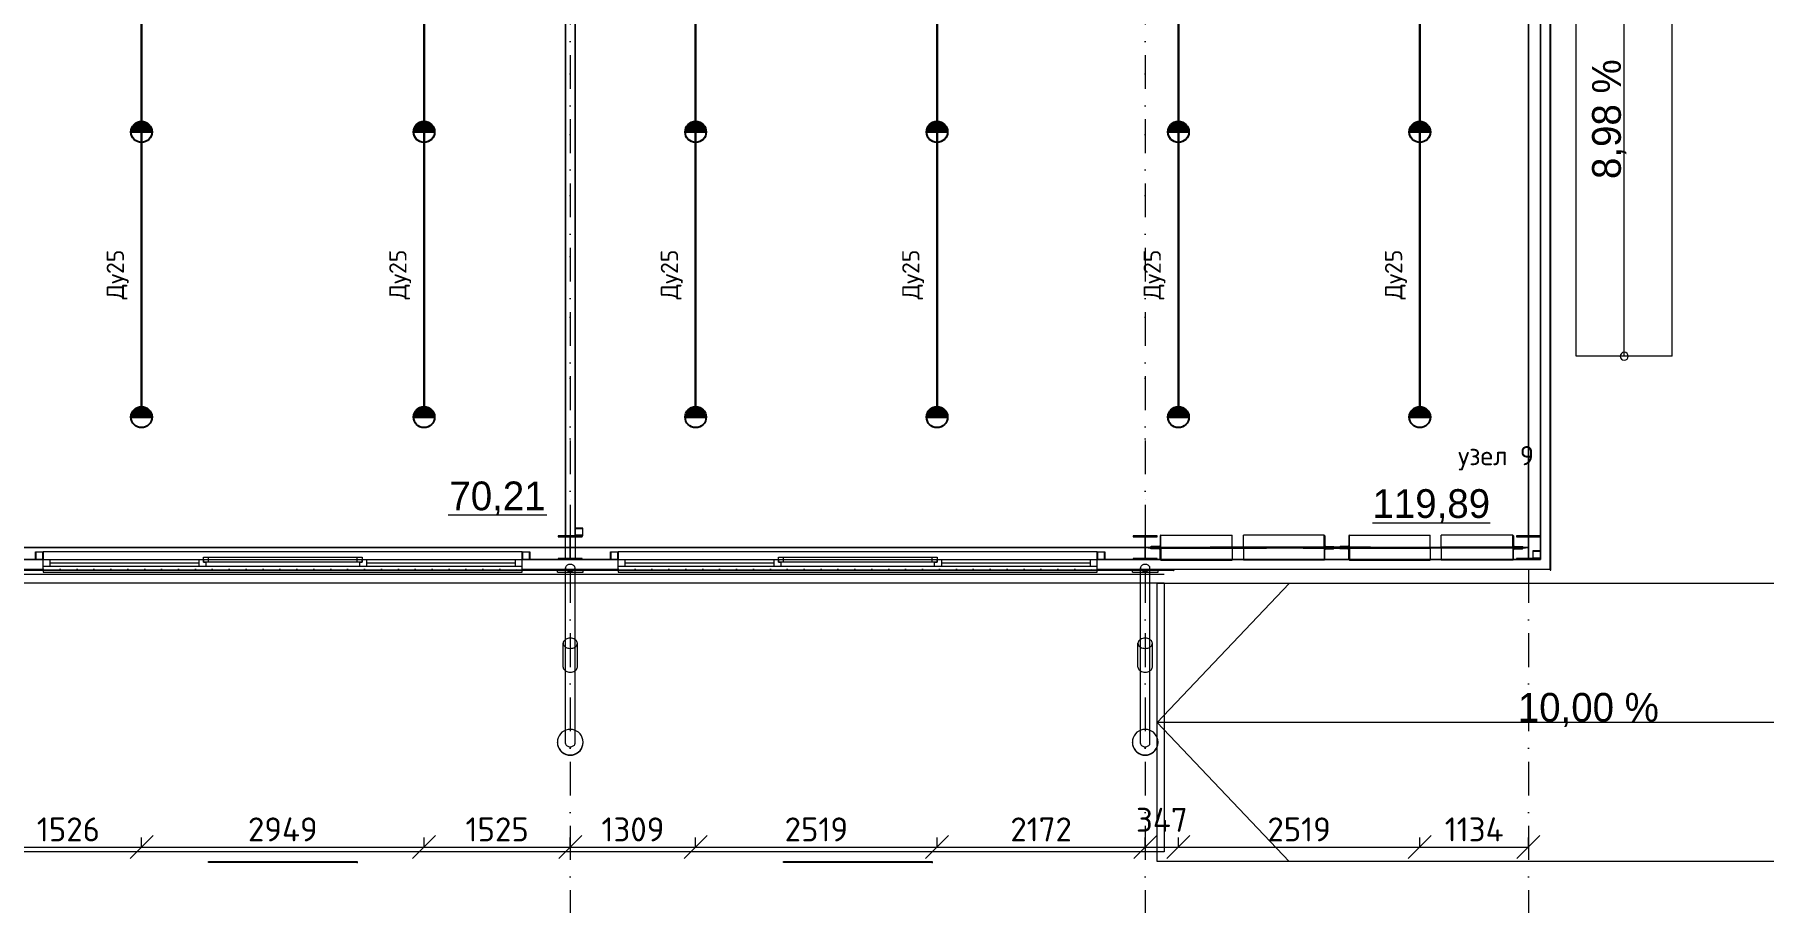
# Model space of a CAD drawing. Header units: millimetres. Extents: x 0 to 2118900, y -20000 to 84100.
# Drawn here: x 890410 to 908452, y 20298 to 29354 of the extents above; entities that cross this region are included whole.
import ezdxf
from ezdxf.enums import TextEntityAlignment as Align

# ---------------------------------------------------------------- set-up
doc = ezdxf.new("R2010")
doc.units = ezdxf.units.MM
for name, pattern in [('Dot & Dashed', [670.277762, 352.777767, -176.388884, 0, -141.111112]), ('Крупный пунктир', [634.99999, 0, -634.99999]), ('Пунктирная', [176.388884, 0, -176.388884])]:
    doc.linetypes.add(name, pattern=pattern)
for name, color, linetype, lineweight in [('АР_подоснова', 8, 'Continuous', 13), ('ПТ_В22_расп', 6, 'Continuous', 30), ('ПТ_оросители', 7, 'Continuous', 25), ('ПТ_размеры', 7, 'Continuous', 13), ('ПТ_текст', 7, 'Continuous', 18)]:
    doc.layers.add(name, color=color, linetype=linetype, lineweight=lineweight)
doc.styles.add('АР_текст_1', font='arial.ttf')
doc.styles.add('АР_текст_2', font='ARIALN.TTF')
doc.styles.add('ПТ', font='isocpeur.ttf')
doc.dimstyles.new('ПТ100', dxfattribs={"dimscale": 100, "dimtxt": 2.5, "dimasz": 1.2, "dimexe": 1, "dimexo": 0, "dimgap": 0.6, "dimtad": 1, "dimdec": 0, "dimtxsty": 'ПТ', "dimtsz": 1.2, "dimcen": 2.5, "dimclrd": 7, "dimclre": 7, "dimclrt": 7, "dimazin": 3, "dimtfac": 1, "dimtmove": 0, "dimatfit": 3, "dimlwd": 13, "dimlwe": 13, "dimarcsym": 0})

# ---------------------------------------------------------------- blocks, each defined once
blk = doc.blocks.new('Перекрытие_1101', base_point=(98125, 40125))
at = {"color": 0, "linetype": 'Continuous', "lineweight": -2, "flags": 128}
blk.add_lwpolyline([(98125, 40125), (51875, 40125), (51875, 29425), (46123, 29425), (46123, 40125), (-125, 40125), (-125, -125), (46125, -125), (46125, 10575), (51875, 10575), (51875, -125), (98125, -125)], close=True, dxfattribs=at)
blk = doc.blocks.new('Стена_420', base_point=(88000, 5875))
at = {"color": 0, "linetype": 'Continuous', "lineweight": -2, "flags": 128}
for points in [[(87950, 5875), (87950, 125)], [(88050, 5875), (87950, 5875)], [(88050, 125), (88050, 5875)], [(87950, 125), (88050, 125)]]:
    blk.add_lwpolyline(points, dxfattribs=at)
blk = doc.blocks.new('Конструктор Кровли 27')
at = {"color": 0, "linetype": 'Continuous', "lineweight": -2, "flags": 128}
blk.add_lwpolyline([(0, 46123), (0, 0), (40000, 0), (40000, 46125), (29425, 46125), (29425, 51875), (40000, 51875), (40000, 98000), (0, 98000), (0, 51875), (10575, 51875), (10575, 46123)], close=True, dxfattribs=at)
blk = doc.blocks.new('Колонна SHS ГК 271')
at = {"color": 0, "linetype": 'Continuous', "lineweight": -2}
for p, q in [((40, 40), (-40, 40)), ((-40, 40), (-40, -40)), ((-36.4, -36.4), (-36.4, 36.4)), ((-36.4, 36.4), (36.4, 36.4)), ((36.4, 36.4), (36.4, -36.4)), ((40, -40), (40, 40)), ((-40, -40), (40, -40)), ((36.4, -36.4), (-36.4, -36.4))]:
    blk.add_line(p, q, dxfattribs=at)
blk = doc.blocks.new('Труба Квадратного Сечения ГК SHS 27_30')
at = {"color": 0, "linetype": 'Continuous', "lineweight": -2}
for p, q in [((2500, 40), (0, 40)), ((0, 40), (0, 0)), ((0, 0), (0, -40)), ((5000, 40), (2500, 40)), ((5000, 0), (5000, 40)), ((5000, -40), (5000, 0)), ((0, -40), (2500, -40)), ((2500, -40), (5000, -40))]:
    blk.add_line(p, q, dxfattribs=at)
blk = doc.blocks.new('Кладовая_26_26', base_point=(84662, 6873))
at = {"color": 0, "linetype": 'Continuous', "lineweight": -2}
blk.add_line((86726, 341), (87755, 341), dxfattribs=at)
for start, end in [(0, 180), (180, 0)]:
    blk.add_arc((84558, 6893), 506, start, end, dxfattribs=at)
at = {"color": 0, "lineweight": -2, "style": 'АР_текст_1'}
for tag, p in [('ROOM_NUMBER', (84558, 6891)), ('ROOM_AREA', (87241, 540))]:
    blk.add_attdef(tag, text='', height=300, dxfattribs=at).set_placement(p, align=Align.MIDDLE_CENTER)
blk = doc.blocks.new('Кладовая_27_27', base_point=(92338, 6792))
at = {"color": 0, "linetype": 'Continuous', "lineweight": -2}
blk.add_line((96372, 260), (97600, 260), dxfattribs=at)
for start, end in [(0, 180), (180, 0)]:
    blk.add_arc((91952, 6893), 506, start, end, dxfattribs=at)
at = {"color": 0, "lineweight": -2, "style": 'АР_текст_1'}
for tag, p in [('ROOM_NUMBER', (91952, 6893)), ('ROOM_AREA', (96986, 460))]:
    blk.add_attdef(tag, text='', height=300, dxfattribs=at).set_placement(p, align=Align.MIDDLE_CENTER)
blk = doc.blocks.new('Перекрытие_1511', base_point=(95650, -4))
at = {"color": 0, "linetype": 'Continuous', "lineweight": -2, "flags": 128}
blk.add_lwpolyline([(95650, -4), (96350, -4), (96350, 4), (95650, 4)], close=True, dxfattribs=at)
blk = doc.blocks.new('Перекрытие_1611', base_point=(94030, 4))
at = {"color": 0, "linetype": 'Continuous', "lineweight": -2, "flags": 128}
blk.add_lwpolyline([(94030, 4), (94380, 4), (94380, -4), (94030, -4)], close=True, dxfattribs=at)
blk = doc.blocks.new('Перекрытие_1711', base_point=(97620, 4))
at = {"color": 0, "linetype": 'Continuous', "lineweight": -2, "flags": 128}
blk.add_lwpolyline([(97620, 4), (97970, 4), (97970, -4), (97620, -4)], close=True, dxfattribs=at)
blk = doc.blocks.new('Морф_1010')
at = {"color": 0, "linetype": 'Continuous', "lineweight": -2, "flags": 128}
for points in [[(96734, -4), (96734, 4)], [(96734, 4), (97321, 4)], [(97321, 4), (97321, -4)], [(97321, -4), (96734, -4)]]:
    blk.add_lwpolyline(points, dxfattribs=at)
blk = doc.blocks.new('Морф_1110')
at = {"color": 0, "linetype": 'Continuous', "lineweight": -2, "flags": 128}
for points in [[(95265, 4), (94679, 4)], [(94679, 4), (94679, -4)], [(95265, -4), (95265, 4)], [(94679, -4), (95265, -4)]]:
    blk.add_lwpolyline(points, dxfattribs=at)
blk = doc.blocks.new('Стена_701', base_point=(98225, 5997))
at = {"color": 0, "linetype": 'Continuous', "lineweight": -2, "flags": 128}
for points in [[(98225, 5997), (98225, -225)], [(98235, 5997), (98225, 5997)], [(98235, -225), (98235, 5997)], [(98225, -225), (98235, -225)]]:
    blk.add_lwpolyline(points, dxfattribs=at)
blk = doc.blocks.new('Стена_711', base_point=(98225, 5997))
at = {"color": 0, "linetype": 'Continuous', "lineweight": -2, "flags": 128}
for points in [[(98225, 5997), (98225, -235)], [(98235, 5997), (98225, 5997)], [(98235, -235), (98235, 5997)], [(98225, -235), (98235, -235)]]:
    blk.add_lwpolyline(points, dxfattribs=at)
blk = doc.blocks.new('Колонна Универсальная 270')
at = {"color": 0, "linetype": 'Continuous', "lineweight": -2}
for p, q in [((125, 125), (-125, 125)), ((-125, 125), (-125, 113)), ((-125, 113), (-4, 113)), ((-4, 113), (-4, -113)), ((4, -113), (4, 113)), ((4, 113), (125, 113)), ((125, 113), (125, 125)), ((-4, -113), (-125, -113)), ((-125, -113), (-125, -125)), ((-125, -125), (125, -125)), ((125, -113), (4, -113)), ((125, -125), (125, -113))]:
    blk.add_line(p, q, dxfattribs=at)
blk = doc.blocks.new('3D текст 27_5')
at = {"color": 0, "linetype": 'Continuous', "lineweight": -2}
for q in [(0, 0), (1552.06, -10)]:
    blk.add_line((1552.06, 0), q, dxfattribs=at)
at = {"color": 0, "linetype": 'Continuous', "lineweight": -2, "flags": 128}
blk.add_lwpolyline([(0, 0), (0, -10), (1552.06, -10), (1552.06, 0)], close=True, dxfattribs=at)
at = {"color": 0, "linetype": 'Continuous', "lineweight": -2}
blk.add_point((1552.06, 0), dxfattribs=at)
blk = doc.blocks.new('3D текст 27_6')
at = {"color": 0, "linetype": 'Continuous', "lineweight": -2}
for q in [(0, 0), (1550.53, -10)]:
    blk.add_line((1550.53, 0), q, dxfattribs=at)
at = {"color": 0, "linetype": 'Continuous', "lineweight": -2, "flags": 128}
blk.add_lwpolyline([(0, 0), (0, -10), (1550.53, -10), (1550.53, 0)], close=True, dxfattribs=at)
at = {"color": 0, "linetype": 'Continuous', "lineweight": -2}
blk.add_point((1550.53, 0), dxfattribs=at)
blk = doc.blocks.new('Двутавp К 26020-83 27_40')
at = {"color": 0, "linetype": 'Крупный пунктир', "lineweight": -2}
blk.add_line((0, 0), (39750, 0), dxfattribs=at)
blk = doc.blocks.new('Морф_590')
at = {"color": 0, "linetype": 'Continuous', "lineweight": -2, "flags": 128}
for points in [[(96030, 10), (96029, 5), (96029, 4)], [(96029, 4), (96132, 4)], [(96122, 16), (96115, 12), (96034, 12), (96030, 10)], [(96127, 127), (96126, 122), (96126, 25), (96122, 16)], [(96132, 129), (96131, 129), (96127, 127)], [(96132, 4), (96132, 129)], [(96132, 129), (96973, 129)], [(96132, 4), (96973, 4)], [(96973, 4), (96973, 129)]]:
    blk.add_lwpolyline(points, dxfattribs=at)
blk = doc.blocks.new('Морф_600')
at = {"color": 0, "linetype": 'Continuous', "lineweight": -2, "flags": 128}
for points in [[(97090, 4), (97090, 129)], [(97836, 129), (97090, 129)], [(97836, 4), (97090, 4)], [(97836, 129), (97838, 129), (97842, 127)], [(97836, 4), (97836, 129)], [(97944, 4), (97836, 4)], [(97842, 127), (97843, 122), (97843, 25), (97847, 16)], [(97847, 16), (97854, 12), (97938, 12), (97942, 10)], [(97942, 10), (97944, 5), (97944, 4)]]:
    blk.add_lwpolyline(points, dxfattribs=at)
blk = doc.blocks.new('Морф_611')
at = {"color": 0, "linetype": 'Continuous', "lineweight": -2, "flags": 128}
for points in [[(96029, -4), (96132, -4)], [(96030, -10), (96029, -6), (96029, -4)], [(96122, -16), (96115, -12), (96034, -12), (96030, -10)], [(96127, -127), (96126, -123), (96126, -25), (96122, -16)], [(96132, -129), (96131, -129), (96127, -127)], [(96132, -4), (96973, -4)], [(96132, -4), (96132, -129)], [(96132, -129), (96973, -129)], [(96973, -4), (96973, -129)]]:
    blk.add_lwpolyline(points, dxfattribs=at)
blk = doc.blocks.new('Морф_620')
at = {"color": 0, "linetype": 'Continuous', "lineweight": -2, "flags": 128}
for points in [[(97836, -4), (97090, -4)], [(97090, -4), (97090, -129)], [(97836, -129), (97090, -129)], [(97944, -4), (97836, -4)], [(97836, -4), (97836, -129)], [(97836, -129), (97838, -129), (97842, -127)], [(97842, -127), (97843, -123), (97843, -25), (97847, -16)], [(97847, -16), (97854, -12), (97938, -12), (97942, -10)], [(97942, -10), (97944, -6), (97944, -4)]]:
    blk.add_lwpolyline(points, dxfattribs=at)
blk = doc.blocks.new('Морф_630')
at = {"color": 0, "linetype": 'Continuous', "lineweight": -2, "flags": 128}
for points in [[(95026, 4), (95026, 129)], [(95867, 129), (95026, 129)], [(95867, 4), (95026, 4)], [(95867, 4), (95867, 129)], [(95867, 129), (95868, 129), (95872, 127)], [(95971, 4), (95867, 4)], [(95872, 127), (95874, 122), (95874, 25), (95877, 16)], [(95877, 16), (95884, 12), (95965, 12), (95969, 10)], [(95969, 10), (95971, 5), (95971, 4)]]:
    blk.add_lwpolyline(points, dxfattribs=at)
blk = doc.blocks.new('Морф_640')
at = {"color": 0, "linetype": 'Continuous', "lineweight": -2, "flags": 128}
for points in [[(94057, 10), (94056, 5), (94056, 4)], [(94056, 4), (94163, 4)], [(94153, 16), (94145, 12), (94061, 12), (94057, 10)], [(94158, 127), (94156, 122), (94156, 25), (94153, 16)], [(94163, 129), (94162, 129), (94158, 127)], [(94163, 4), (94163, 129)], [(94163, 129), (94909, 129)], [(94163, 4), (94909, 4)], [(94909, 4), (94909, 129)]]:
    blk.add_lwpolyline(points, dxfattribs=at)
blk = doc.blocks.new('Морф_650')
at = {"color": 0, "linetype": 'Continuous', "lineweight": -2, "flags": 128}
for points in [[(95867, -4), (95026, -4)], [(95026, -4), (95026, -129)], [(95867, -129), (95026, -129)], [(95867, -4), (95867, -129)], [(95971, -4), (95867, -4)], [(95867, -129), (95868, -129), (95872, -127)], [(95872, -127), (95874, -123), (95874, -25), (95877, -16)], [(95877, -16), (95884, -12), (95965, -12), (95969, -10)], [(95969, -10), (95971, -6), (95971, -4)]]:
    blk.add_lwpolyline(points, dxfattribs=at)
blk = doc.blocks.new('Морф_660')
at = {"color": 0, "linetype": 'Continuous', "lineweight": -2, "flags": 128}
for points in [[(94057, -10), (94056, -6), (94056, -4)], [(94056, -4), (94163, -4)], [(94153, -16), (94145, -12), (94061, -12), (94057, -10)], [(94158, -127), (94156, -123), (94156, -25), (94153, -16)], [(94163, -129), (94162, -129), (94158, -127)], [(94163, -4), (94909, -4)], [(94163, -4), (94163, -129)], [(94163, -129), (94909, -129)], [(94909, -4), (94909, -129)]]:
    blk.add_lwpolyline(points, dxfattribs=at)
blk = doc.blocks.new('Лист Профилированный 27')
at = {"color": 0, "linetype": 'Continuous', "lineweight": -2, "flags": 128}
blk.add_lwpolyline([(0, 200), (0, 0), (90395, 0), (90395, 200), (90395, 2610), (90395, 2809), (0, 2809), (0, 2610)], close=True, dxfattribs=at)
blk = doc.blocks.new('Горизонтальное Многостворчатое Окно 27')
at = {"color": 0, "linetype": 'Continuous', "lineweight": -2}
for p, q in [((-2500, 0), (2500, 0)), ((-2500, 0), (-2430, 0)), ((-2500, -70), (-2500, 0)), ((-2500, -70), (-2500, 0)), ((-2430, 0), (-2430, -70)), ((-2430, 0), (-873, 0)), ((-873, -70), (-873, 0)), ((-873, 0), (-838, 0)), ((-838, 0), (-828, 0)), ((-828, 25), (-778, 25)), ((-828, -25), (-828, 25)), ((-828, 0), (-828, -25)), ((-778, 25), (778, 25)), ((-778, 25), (-778, -25)), ((-778, 25), (778, 25)), ((-778, 0), (778, 0)), ((778, -25), (778, 25)), ((778, 25), (828, 25)), ((828, 25), (828, -25)), ((828, -25), (828, 0)), ((828, 0), (838, 0)), ((838, 0), (873, 0)), ((873, 0), (873, -70)), ((873, 0), (2430, 0)), ((2430, -70), (2430, 0)), ((2430, 0), (2500, 0)), ((2500, -70), (2500, 0)), ((2500, -70), (2500, 0)), ((-2430, -70), (-2500, -70)), ((-2500, -100), (-2500, -70)), ((-2500, -100), (-2500, -130)), ((-2500, -130), (2500, -130)), ((-2430, -35), (-873, -35)), ((-873, -70), (-2430, -70)), ((-838, -70), (-873, -70)), ((-803, -70), (-838, -70)), ((-828, -25), (-803, -25)), ((-778, -25), (-828, -25)), ((-803, -25), (-803, -70)), ((803, -70), (-803, -70)), ((778, -25), (-778, -25)), ((828, -25), (778, -25)), ((803, -70), (803, -25)), ((803, -25), (828, -25)), ((838, -70), (803, -70)), ((873, -70), (838, -70)), ((873, -35), (2430, -35)), ((2430, -70), (873, -70)), ((2500, -70), (2430, -70)), ((2500, -100), (2500, -70)), ((2500, -130), (2500, -100))]:
    blk.add_line(p, q, dxfattribs=at)
at = {"color": 0, "linetype": 'Пунктирная', "lineweight": -2}
blk.add_line((-2500, -100), (2500, -100), dxfattribs=at)
blk = doc.blocks.new('Стена_970', base_point=(-125, -125))
at = {"color": 0, "linetype": 'Continuous', "lineweight": -2}
for p, q in [((82500, -195), (82500, -125)), ((87500, -195), (87500, -125)), ((88500, -195), (88500, -125)), ((93500, -195), (93500, -125)), ((82500, -225), (82500, -195)), ((87500, -225), (87500, -195)), ((88500, -225), (88500, -195)), ((93500, -225), (93500, -195))]:
    blk.add_line(p, q, dxfattribs=at)
at = {"color": 0, "linetype": 'Continuous', "lineweight": -2, "flags": 128}
for points in [[(82500, -125), (81500, -125)], [(88500, -125), (87500, -125)], [(98125, -125), (93500, -125)], [(98225, -225), (98225, -125)], [(81500, -225), (82500, -225)], [(87500, -225), (88500, -225)], [(93500, -225), (98225, -225)]]:
    blk.add_lwpolyline(points, dxfattribs=at)
at = {"color": 0, "linetype": 'Continuous', "lineweight": -2, "zscale": 1000}
for p in [(85000, -125), (91000, -125)]:
    blk.add_blockref('Горизонтальное Многостворчатое Окно 27', p, dxfattribs=at)
blk = doc.blocks.new('Стена_980', base_point=(98125, 40125))
at = {"color": 0, "linetype": 'Continuous', "lineweight": -2, "flags": 128}
for points in [[(98225, -125), (98225, 40225)], [(98125, 11775), (98125, -125)]]:
    blk.add_lwpolyline(points, dxfattribs=at)
blk = doc.blocks.new('Стена_1001', base_point=(3803, -236))
at = {"color": 0, "linetype": 'Continuous', "lineweight": -2}
for p, q in [((94198, -237), (3803, -237)), ((94295, -237), (94198, -237)), ((94295, -237), (94298, -237))]:
    blk.add_line(p, q, dxfattribs=at)
at = {"color": 0, "linetype": 'Continuous', "lineweight": -2, "flags": 128}
for points in [[(94298, -236), (3803, -236)], [(3803, -276), (94198, -276)], [(94298, -236), (94298, -237)]]:
    blk.add_lwpolyline(points, dxfattribs=at)
blk = doc.blocks.new('Крыша_1', base_point=(0, 0))
at = {"color": 0, "linetype": 'Continuous', "lineweight": -2, "flags": 128}
for points in [[(98000, 40000), (98000, 0)], [(98000, 0), (51875, 0)]]:
    blk.add_lwpolyline(points, dxfattribs=at)
blk = doc.blocks.new('Стандартный Маркер Сетки_41')
at = {"color": 0, "linetype": 'Dot & Dashed', "lineweight": -2}
blk.add_line((0, 0), (55187, 0), dxfattribs=at)
at = {"color": 0, "lineweight": -2, "style": 'АР_текст_1'}
blk.add_attdef('AC_MarkerText_1', text='', height=300, rotation=90, dxfattribs=at).set_placement((55368, -69), align=Align.TOP_CENTER)
blk = doc.blocks.new('Цилиндр 27')
at = {"color": 0, "linetype": 'Continuous', "lineweight": -2}
for p, q in [((-33, 17), (-35, 9)), ((-35, 9), (-35, 0)), ((-35, 0), (-35, -9)), ((-31, 25), (-33, 17)), ((-27, 32), (-31, 25)), ((-23, 38), (-27, 32)), ((-18, 43), (-23, 38)), ((-12, 47), (-18, 43)), ((-6, 49), (-12, 47)), ((0, 50), (-6, 49)), ((0, 50), (1831, 50)), ((1798, 17), (1796, 9)), ((1796, 9), (1796, 0)), ((1796, 0), (1796, -9)), ((1801, 25), (1798, 17)), ((1804, 32), (1801, 25)), ((1809, 38), (1804, 32)), ((1814, 43), (1809, 38)), ((1819, 47), (1814, 43)), ((1825, 49), (1819, 47)), ((1831, 50), (1825, 49)), ((1837, 49), (1831, 50)), ((1843, 47), (1837, 49)), ((1849, 43), (1843, 47)), ((1854, 38), (1849, 43)), ((1858, 32), (1854, 38)), ((1862, 25), (1858, 32)), ((1865, 17), (1862, 25)), ((1866, 9), (1865, 17)), ((1867, 0), (1866, 9)), ((1866, -9), (1867, 0)), ((-35, -9), (-33, -17)), ((-33, -17), (-31, -25)), ((-31, -25), (-27, -32)), ((-27, -32), (-23, -38)), ((-23, -38), (-18, -43)), ((-18, -43), (-12, -47)), ((-12, -47), (-6, -49)), ((-6, -49), (0, -50)), ((0, -50), (1831, -50)), ((1796, -9), (1798, -17)), ((1798, -17), (1801, -25)), ((1801, -25), (1804, -32)), ((1804, -32), (1809, -38)), ((1809, -38), (1814, -43)), ((1814, -43), (1819, -47)), ((1819, -47), (1825, -49)), ((1825, -49), (1831, -50)), ((1831, -50), (1837, -49)), ((1837, -49), (1843, -47)), ((1843, -47), (1849, -43)), ((1849, -43), (1854, -38)), ((1854, -38), (1858, -32)), ((1858, -32), (1862, -25)), ((1862, -25), (1865, -17)), ((1865, -17), (1866, -9))]:
    blk.add_line(p, q, dxfattribs=at)
blk = doc.blocks.new('Цилиндр 27_2')
at = {"color": 0, "linetype": 'Continuous', "lineweight": -2}
for p, q in [((-132, 23), (-134, 0)), ((-126, 46), (-132, 23)), ((-128, 23), (-130, 0)), ((-122, 46), (-128, 23)), ((-116, 67), (-126, 46)), ((-112, 67), (-122, 46)), ((-102, 86), (-116, 67)), ((-99, 86), (-112, 67)), ((-86, 102), (-102, 86)), ((-82, 102), (-99, 86)), ((-67, 116), (-86, 102)), ((-63, 116), (-82, 102)), ((-46, 126), (-67, 116)), ((-42, 126), (-63, 116)), ((-23, 132), (-46, 126)), ((-20, 132), (-42, 126)), ((0, 134), (-23, 132)), ((3, 134), (-20, 132)), ((0, 134), (3, 134)), ((27, 132), (3, 134)), ((49, 126), (27, 132)), ((70, 116), (49, 126)), ((89, 102), (70, 116)), ((106, 86), (89, 102)), ((119, 67), (106, 86)), ((129, 46), (119, 67)), ((135, 23), (129, 46)), ((137, 0), (135, 23)), ((135, -23), (137, 0)), ((-134, 0), (-132, -23)), ((-132, -23), (-126, -46)), ((-130, 0), (-128, -23)), ((-128, -23), (-122, -46)), ((-126, -46), (-116, -67)), ((-122, -46), (-112, -67)), ((-116, -67), (-102, -86)), ((-112, -67), (-99, -86)), ((-102, -86), (-86, -102)), ((-99, -86), (-82, -102)), ((-86, -102), (-67, -116)), ((-82, -102), (-63, -116)), ((-67, -116), (-46, -126)), ((-63, -116), (-42, -126)), ((-46, -126), (-23, -132)), ((-42, -126), (-20, -132)), ((-23, -132), (0, -134)), ((-20, -132), (3, -134)), ((0, -134), (3, -134)), ((3, -134), (27, -132)), ((27, -132), (49, -126)), ((49, -126), (70, -116)), ((70, -116), (89, -102)), ((89, -102), (106, -86)), ((106, -86), (119, -67)), ((119, -67), (129, -46)), ((129, -46), (135, -23))]:
    blk.add_line(p, q, dxfattribs=at)
blk = doc.blocks.new('Цилиндр 27_3')
at = {"color": 0, "linetype": 'Continuous', "lineweight": -2}
for p, q in [((0, 134), (0, 132)), ((0, 134), (30, 134)), ((0, 132), (0, 126)), ((0, 126), (0, 116)), ((0, 116), (0, 102)), ((0, 102), (0, 86)), ((0, 86), (0, 67)), ((0, 67), (0, 46)), ((0, 46), (0, 23)), ((0, 23), (0, 0)), ((0, 0), (0, -23)), ((30, 134), (30, 132)), ((30, 132), (30, 126)), ((30, 126), (30, 116)), ((30, 116), (30, 102)), ((30, 102), (30, 86)), ((30, 86), (30, 67)), ((30, 67), (30, 46)), ((30, 46), (30, 23)), ((30, 23), (30, 0)), ((30, 0), (30, -23)), ((0, -23), (0, -46)), ((0, -46), (0, -67)), ((0, -67), (0, -86)), ((0, -86), (0, -102)), ((0, -102), (0, -116)), ((0, -116), (0, -126)), ((0, -126), (0, -132)), ((0, -132), (0, -134)), ((0, -134), (30, -134)), ((30, -23), (30, -46)), ((30, -46), (30, -67)), ((30, -67), (30, -86)), ((30, -86), (30, -102)), ((30, -102), (30, -116)), ((30, -116), (30, -126)), ((30, -126), (30, -132)), ((30, -132), (30, -134))]:
    blk.add_line(p, q, dxfattribs=at)
blk = doc.blocks.new('Цилиндр 27_4')
at = {"color": 0, "linetype": 'Continuous', "lineweight": -2}
for p, q in [((-52, 13), (-53, 0)), ((-53, 0), (-52, -13)), ((-50, 26), (-52, 13)), ((-46, 37), (-50, 26)), ((-41, 48), (-46, 37)), ((-34, 57), (-41, 48)), ((-27, 65), (-34, 57)), ((-18, 70), (-27, 65)), ((-9, 74), (-18, 70)), ((0, 75), (-9, 74)), ((0, 75), (248, 75)), ((196, 13), (195, 0)), ((195, 0), (196, -13)), ((198, 26), (196, 13)), ((202, 37), (198, 26)), ((208, 48), (202, 37)), ((214, 57), (208, 48)), ((222, 65), (214, 57)), ((230, 70), (222, 65)), ((239, 74), (230, 70)), ((248, 75), (239, 74)), ((257, 74), (248, 75)), ((266, 70), (257, 74)), ((275, 65), (266, 70)), ((282, 57), (275, 65)), ((289, 48), (282, 57)), ((294, 37), (289, 48)), ((298, 26), (294, 37)), ((300, 13), (298, 26)), ((301, 0), (300, 13)), ((300, -13), (301, 0)), ((-52, -13), (-50, -26)), ((-50, -26), (-46, -37)), ((-46, -37), (-41, -48)), ((-41, -48), (-34, -57)), ((-34, -57), (-27, -65)), ((-27, -65), (-18, -70)), ((-18, -70), (-9, -74)), ((-9, -74), (0, -75)), ((0, -75), (248, -75)), ((196, -13), (198, -26)), ((198, -26), (202, -37)), ((202, -37), (208, -48)), ((208, -48), (214, -57)), ((214, -57), (222, -65)), ((222, -65), (230, -70)), ((230, -70), (239, -74)), ((239, -74), (248, -75)), ((248, -75), (257, -74)), ((257, -74), (266, -70)), ((266, -70), (275, -65)), ((275, -65), (282, -57)), ((282, -57), (289, -48)), ((289, -48), (294, -37)), ((294, -37), (298, -26)), ((298, -26), (300, -13))]:
    blk.add_line(p, q, dxfattribs=at)
blk = doc.blocks.new('Пандус Прямой 27_40')
at = {"color": 0, "linetype": 'Continuous', "lineweight": -2}
for p, q in [((0, -500), (0, 500)), ((0, 500), (12000, 500)), ((5000, 0), (4771, 500)), ((5000, 500), (5000, -500)), ((7000, 0), (6771, 500)), ((7000, 500), (7000, -500)), ((12000, 0), (11771, 500)), ((12000, -500), (12000, 500)), ((0, 0), (12000, 0)), ((4771, -500), (5000, 0)), ((6771, -500), (7000, 0)), ((11771, -500), (12000, 0)), ((0, -500), (12000, -500))]:
    blk.add_line(p, q, dxfattribs=at)
at = {"color": 0, "linetype": 'Continuous', "lineweight": -2, "flags": 128}
blk.add_lwpolyline([(42, 0, 1), (-42, 0, 1)], format="xyb", close=True, dxfattribs=at)
at = {"color": 0, "linetype": 'Continuous', "lineweight": -2, "style": 'АР_текст_2'}
for tag, p in [('transitionPercentageLower_0', (2500, 159)), ('ac_bottomlevel', (6000, 159)), ('transitionPercentageLower_1', (9500, 159))]:
    blk.add_attdef(tag, text='', height=300, dxfattribs=at).set_placement(p, align=Align.MIDDLE_CENTER)
blk = doc.blocks.new('Пандус Прямой 270')
at = {"color": 0, "linetype": 'Continuous', "lineweight": -2}
for p, q in [((0, -1450), (0, 1450)), ((0, 1450), (9001, 1450)), ((9001, 0), (7624, 1450)), ((9001, -1450), (9001, 1450)), ((0, 0), (9001, 0)), ((7624, -1450), (9001, 0)), ((0, -1450), (9001, -1450))]:
    blk.add_line(p, q, dxfattribs=at)
at = {"color": 0, "linetype": 'Continuous', "lineweight": -2, "flags": 128}
blk.add_lwpolyline([(150, 0, 1), (-150, 0, 1)], format="xyb", close=True, dxfattribs=at)
at = {"color": 0, "lineweight": -2, "style": 'АР_текст_2'}
blk.add_attdef('ac_bottomlevel', text='', height=300, dxfattribs=at).set_placement((4500, 159), align=Align.MIDDLE_CENTER)
blk = doc.blocks.new('AR_F2')
at = {"layer": 'АР_подоснова', "linetype": 'Dot & Dashed'}
blk.add_line((98000, 0), (-4800, 0), dxfattribs=at)
at = {"layer": 'АР_подоснова', "linetype": 'Continuous', "flags": 128}
for points in [[(87950, 11775), (82050, 11775), (82050, -125), (87950, -125)], [(98125, 11775), (88050, 11775), (88050, -125), (98125, -125)]]:
    blk.add_lwpolyline(points, close=True, dxfattribs=at)
at = {"layer": 'АР_подоснова', "linetype": 'Continuous'}
for name, p in [('Перекрытие_1101', (98125, 40125)), ('Крыша_1', (0, 0)), ('Перекрытие_1611', (94030, 4)), ('Морф_640', (0, 0)), ('Морф_1110', (0, 0)), ('Морф_630', (0, 0)), ('Перекрытие_1511', (95650, -4)), ('Морф_590', (0, 0)), ('Морф_1010', (0, 0)), ('Морф_600', (0, 0)), ('Перекрытие_1711', (97620, 4)), ('Морф_660', (0, 0)), ('Морф_650', (0, 0)), ('Морф_611', (0, 0)), ('Морф_620', (0, 0))]:
    blk.add_blockref(name, p, dxfattribs=at)
at = {"layer": 'АР_подоснова'}
for name, p in [('Стена_980', (98125, 40125)), ('Стена_701', (98225, 5997)), ('Стена_711', (98225, 5997)), ('Стена_420', (88000, 5875)), ('Стена_970', (-125, -125)), ('Стена_1001', (3803, -236))]:
    blk.add_blockref(name, p, dxfattribs=at)
at = {"layer": 'АР_подоснова', "linetype": 'Continuous', "zscale": 1000}
for name, p, rotation in [('Конструктор Кровли 27', (0, 40000), 270), ('Стандартный Маркер Сетки_41', (88000, 40000), 270), ('Двутавp К 26020-83 27_40', (88000, 39875), 270), ('Стандартный Маркер Сетки_41', (94000, 40000), 270), ('Двутавp К 26020-83 27_40', (94000, 39875), 270), ('Стандартный Маркер Сетки_41', (98000, 40000), 270), ('Двутавp К 26020-83 27_40', (98000, 39875), 270), ('Колонна SHS ГК 271', (88090, 165), 180), ('Колонна Универсальная 270', (88000, 0), 180), ('Колонна Универсальная 270', (94000, 0), 180), ('Колонна Универсальная 270', (98000, 0), 180), ('Колонна Универсальная 270', (98000, 0), 180), ('Труба Квадратного Сечения ГК SHS 27_30', (87500, -85), 180), ('Труба Квадратного Сечения ГК SHS 27_30', (87500, -85), 180), ('Цилиндр 27', (88000, -2042), 89.99999999999999), ('Труба Квадратного Сечения ГК SHS 27_30', (93500, -85), 180), ('Труба Квадратного Сечения ГК SHS 27_30', (93500, -85), 180), ('Цилиндр 27', (94000, -2042), 89.99999999999999), ('Колонна SHS ГК 271', (98085, -73), 180), ('Цилиндр 27_3', (88000, -255), 89.99999999999999), ('Цилиндр 27_3', (94000, -255), 89.99999999999999), ('Цилиндр 27_4', (88000, -1246), 89.99999999999999), ('Цилиндр 27_4', (94000, -1246), 89.99999999999999), ('Цилиндр 27_2', (88000, -2033), 89.99999999999999), ('Цилиндр 27_2', (94000, -2033), 90)]:
    blk.add_blockref(name, p, dxfattribs=dict(at, rotation=rotation))
at = {"layer": 'АР_подоснова', "linetype": 'Continuous'}
ref = blk.add_blockref('Пандус Прямой 27_40', (98999, 1997), dxfattribs=dict(at, zscale=1000, rotation=90))
ref.add_attrib('ac_bottomlevel', '0,10 %', dxfattribs={"layer": '0', "color": 0, "linetype": 'Continuous', "lineweight": 25, "height": 300, "rotation": 90}).set_placement((98814, 7971), align=Align.MIDDLE_CENTER)
ref.add_attrib('transitionPercentageLower', '8,98 %', dxfattribs={"layer": '0', "color": 0, "linetype": 'Continuous', "lineweight": 25, "height": 300, "rotation": 90}).set_placement((98814, 4471), align=Align.MIDDLE_CENTER)
ref.add_attrib('transitionPercentageLower_1', '8,98 %', dxfattribs={"layer": '0', "color": 0, "linetype": 'Continuous', "lineweight": 25, "height": 300, "rotation": 90}).set_placement((98814, 11471), align=Align.MIDDLE_CENTER)
ref = blk.add_blockref('Кладовая_26_26', (84662, 6873), dxfattribs=at)
ref.add_attrib('ROOM_NUMBER', '26', dxfattribs={"layer": '0', "color": 0, "lineweight": 9, "height": 300}).set_placement((84558, 6891), align=Align.MIDDLE_CENTER)
ref.add_attrib('ROOM_AREA', '70,21', dxfattribs={"layer": '0', "color": 0, "lineweight": 9, "height": 300}).set_placement((87241, 540), align=Align.MIDDLE_CENTER)
ref = blk.add_blockref('Кладовая_27_27', (92338, 6792), dxfattribs=at)
ref.add_attrib('ROOM_NUMBER', '27', dxfattribs={"layer": '0', "color": 0, "lineweight": 9, "height": 300}).set_placement((91952, 6893), align=Align.MIDDLE_CENTER)
ref.add_attrib('ROOM_AREA', '119,89', dxfattribs={"layer": '0', "color": 0, "lineweight": 9, "height": 300}).set_placement((96986, 460), align=Align.MIDDLE_CENTER)
at = {"layer": 'АР_подоснова', "linetype": 'Continuous', "xscale": -1, "zscale": 1000, "rotation": 180}
for name, p in [('Колонна SHS ГК 271', (82460, -85)), ('Колонна SHS ГК 271', (87540, -85)), ('Колонна SHS ГК 271', (88460, -85)), ('Колонна SHS ГК 271', (93540, -85)), ('3D текст 27_5', (84224, -3285)), ('3D текст 27_6', (90225, -3285))]:
    blk.add_blockref(name, p, dxfattribs=at)
at = {"layer": 'АР_подоснова', "linetype": 'Continuous', "xscale": -1, "zscale": 1000}
blk.add_blockref('Лист Профилированный 27', (94198, -3175), dxfattribs=at)
at = {"layer": 'АР_подоснова', "linetype": 'Continuous'}
ref = blk.add_blockref('Пандус Прямой 270', (103126, -1825), dxfattribs=dict(at, xscale=-1, zscale=1000))
ref.add_attrib('ac_bottomlevel', '10,00 %', dxfattribs={"layer": '0', "color": 0, "lineweight": 0, "height": 300}).set_placement((98625, -1666), align=Align.MIDDLE_CENTER)
blk = doc.blocks.new('SPR_UP')
for p, q in [((-1.1, 0), (1.1, 0)), ((-1.08, 0.18), (1.08, 0.18)), ((-1.04, 0.37), (1.04, 0.37)), ((-0.95, 0.55), (0.95, 0.55)), ((-0.82, 0.73), (0.82, 0.73)), ((-0.61, 0.92), (0.61, 0.92))]:
    blk.add_line(p, q)
blk.add_circle((0, 0), 1.1)

msp = doc.modelspace()

# ---------------------------------------------------------------- linework, layer by layer
at = {"layer": 'ПТ_В22_расп'}
for p, q in [((891526, 31312), (891526, 28338)), ((894475, 31312), (894475, 28338)), ((897309, 31312), (897309, 28338)), ((899828, 31312), (899828, 28338)), ((902347, 31312), (902347, 28338)), ((904866, 31312), (904866, 28338)), ((891526, 28338), (891526, 25362)), ((894475, 28338), (894475, 25362)), ((897309, 28338), (897309, 25362)), ((899828, 28338), (899828, 25362)), ((902347, 28338), (902347, 25362)), ((904866, 28338), (904866, 25362))]:
    msp.add_line(p, q, dxfattribs=at)

# ---------------------------------------------------------------- block references
at = {"layer": 'АР_подоснова'}
msp.add_blockref('AR_F2', (808000, 24000), dxfattribs=at)
at = {"layer": 'ПТ_оросители', "xscale": 100, "yscale": 100}
for p in [(891526, 28338), (894475, 28338), (897309, 28338), (899828, 28338), (902347, 28338), (904866, 28338), (891526, 25362), (894475, 25362), (897309, 25362), (899828, 25362), (902347, 25362), (904866, 25362)]:
    msp.add_blockref('SPR_UP', p, dxfattribs=at)

# ---------------------------------------------------------------- texts
at = {"layer": 'ПТ_текст', "style": 'ПТ'}
for p in [(891396, 26850), (894345, 26850), (897179, 26850), (899698, 26850), (902217, 26850), (904736, 26850)]:
    msp.add_text('Ду25', height=180, rotation=90, dxfattribs=at).set_placement(p, align=Align.BOTTOM_CENTER)
msp.add_text('узел 9', height=200, dxfattribs=at).set_placement((905266, 24800), align=Align.BOTTOM_LEFT)

# ---------------------------------------------------------------- dimensions: what is measured, and where the dimension line sits
at = {"layer": 'ПТ_размеры'}
for base, p1, p2 in [((902000, 20875), (902000, 20875), (902347, 20875)), ((890000, 20875), (890000, 20875), (891526, 20875)), ((891526, 20875), (891526, 20875), (894475, 20875)), ((894475, 20875), (894475, 20875), (896000, 20875)), ((896000, 20875), (896000, 20875), (897309, 20875)), ((897309, 20875), (897309, 20875), (899828, 20875)), ((899828, 20875), (899828, 20875), (902000, 20875)), ((902347, 20875), (902347, 20875), (904866, 20875)), ((904866, 20875), (904866, 20875), (906000, 20875))]:
    msp.add_linear_dim(base=base, p1=p1, p2=p2, dimstyle='ПТ100', dxfattribs=at).render()

doc.saveas('drawing.dxf')
